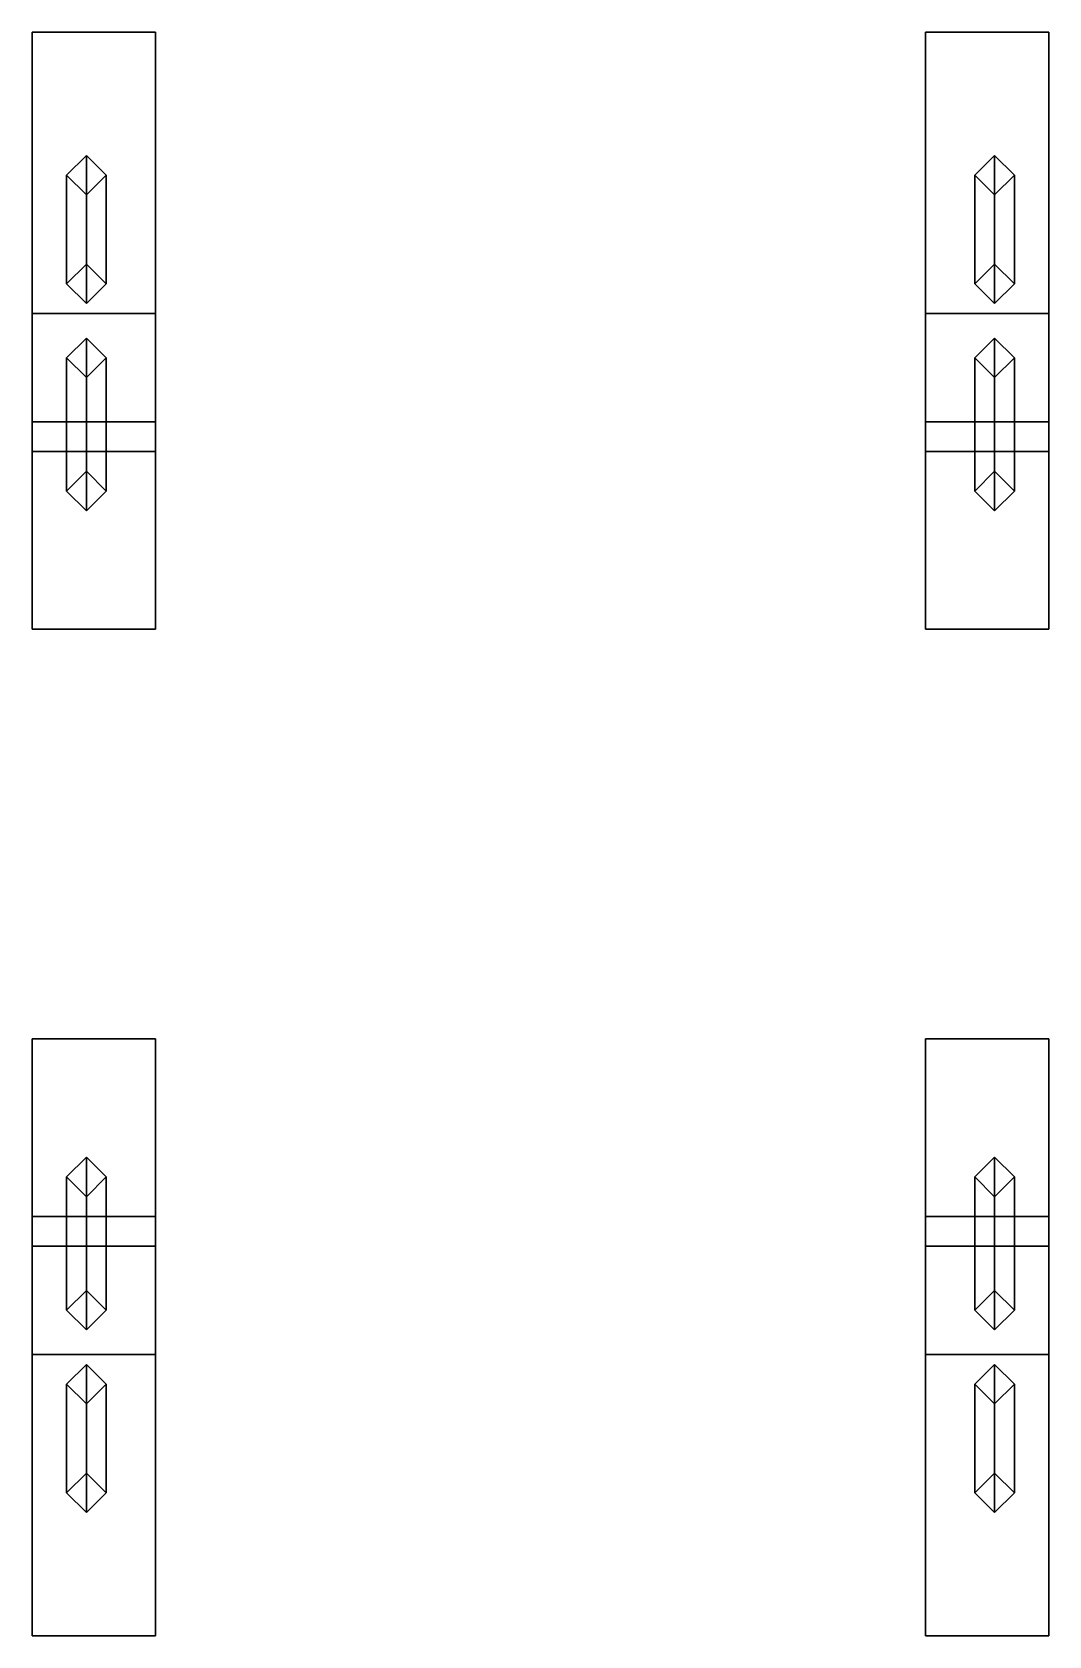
# Model space of a CAD drawing. Extents: x -1.03 to 1.03, y -1.73 to 1.52.
import ezdxf

# ---------------------------------------------------------------- set-up
doc = ezdxf.new("R2010")
doc.units = 0
doc.layers.add('SUSPENSION', color=5, linetype='CONTINUOUS')

msp = doc.modelspace()

# ---------------------------------------------------------------- linework, layer by layer
at = {"layer": 'SUSPENSION'}
for points in [[(-0.78, 1.52, 0.42), (-0.78, 1.52, 0.27), (-1.03, 1.52, 0.27), (-1.03, 1.52, 0.42)], [(-1.03, 1.52, 0.27), (-1.03, 0.95, 0.27), (-1.03, 0.95, 0.54), (-1.03, 1.52, 0.42)], [(-0.78, 1.52, 0.27), (-0.78, 0.95, 0.27), (-1.03, 0.95, 0.27), (-1.03, 1.52, 0.27)], [(-1.03, 1.52, 0.42), (-1.03, 0.95, 0.54), (-0.78, 0.95, 0.54), (-0.78, 1.52, 0.42)], [(-0.78, 0.95, 0.54), (-0.78, 0.95, 0.27), (-0.78, 1.52, 0.27), (-0.78, 1.52, 0.42)], [(0.78, 1.52, 0.27), (0.78, 0.95, 0.27), (0.78, 0.95, 0.54), (0.78, 1.52, 0.42)], [(0.78, 1.52, 0.42), (0.78, 0.95, 0.54), (1.03, 0.95, 0.54), (1.03, 1.52, 0.42)], [(1.03, 1.52, 0.42), (1.03, 1.52, 0.27), (0.78, 1.52, 0.27), (0.78, 1.52, 0.42)], [(1.03, 1.52, 0.27), (1.03, 0.95, 0.27), (0.78, 0.95, 0.27), (0.78, 1.52, 0.27)], [(1.03, 0.95, 0.54), (1.03, 0.95, 0.27), (1.03, 1.52, 0.27), (1.03, 1.52, 0.42)], [(-0.92, 1.05, 0.51), (-0.96, 1.01, 0.51), (-0.96, 1.23, 0.87), (-0.92, 1.27, 0.87)], [(-0.88, 1.01, 0.51), (-0.92, 1.05, 0.51), (-0.92, 1.27, 0.87), (-0.88, 1.23, 0.87)], [(0.92, 1.05, 0.51), (0.88, 1.01, 0.51), (0.88, 1.23, 0.87), (0.92, 1.27, 0.87)], [(0.96, 1.01, 0.51), (0.92, 1.05, 0.51), (0.92, 1.27, 0.87), (0.96, 1.23, 0.87)], [(-0.96, 1.01, 0.51), (-0.92, 0.97, 0.51), (-0.92, 1.19, 0.87), (-0.96, 1.23, 0.87)], [(-0.92, 0.97, 0.51), (-0.88, 1.01, 0.51), (-0.88, 1.23, 0.87), (-0.92, 1.19, 0.87)], [(0.88, 1.01, 0.51), (0.92, 0.97, 0.51), (0.92, 1.19, 0.87), (0.88, 1.23, 0.87)], [(0.92, 0.97, 0.51), (0.96, 1.01, 0.51), (0.96, 1.23, 0.87), (0.92, 1.19, 0.87)], [(-1.03, 0.95, 0.27), (-1.03, 0.73, 0.27), (-1.03, 0.67, 0.54), (-1.03, 0.95, 0.54)], [(-0.78, 0.95, 0.27), (-0.78, 0.73, 0.27), (-1.03, 0.73, 0.27), (-1.03, 0.95, 0.27)], [(-1.03, 0.95, 0.54), (-1.03, 0.67, 0.54), (-0.78, 0.67, 0.54), (-0.78, 0.95, 0.54)], [(-0.78, 0.67, 0.54), (-0.78, 0.73, 0.27), (-0.78, 0.95, 0.27), (-0.78, 0.95, 0.54)], [(0.78, 0.95, 0.27), (0.78, 0.73, 0.27), (0.78, 0.67, 0.54), (0.78, 0.95, 0.54)], [(1.03, 0.95, 0.27), (1.03, 0.73, 0.27), (0.78, 0.73, 0.27), (0.78, 0.95, 0.27)], [(0.78, 0.95, 0.54), (0.78, 0.67, 0.54), (1.03, 0.67, 0.54), (1.03, 0.95, 0.54)], [(1.03, 0.67, 0.54), (1.03, 0.73, 0.27), (1.03, 0.95, 0.27), (1.03, 0.95, 0.54)], [(-0.92, 0.9, 0.54), (-0.96, 0.86, 0.54), (-0.96, 0.59, 0.97), (-0.92, 0.63, 0.97)], [(-0.88, 0.86, 0.54), (-0.92, 0.9, 0.54), (-0.92, 0.63, 0.97), (-0.88, 0.59, 0.97)], [(0.92, 0.9, 0.54), (0.88, 0.86, 0.54), (0.88, 0.59, 0.97), (0.92, 0.63, 0.97)], [(0.96, 0.86, 0.54), (0.92, 0.9, 0.54), (0.92, 0.63, 0.97), (0.96, 0.59, 0.97)], [(-0.96, 0.86, 0.54), (-0.92, 0.82, 0.54), (-0.92, 0.55, 0.97), (-0.96, 0.59, 0.97)], [(-0.92, 0.82, 0.54), (-0.88, 0.86, 0.54), (-0.88, 0.59, 0.97), (-0.92, 0.55, 0.97)], [(0.88, 0.86, 0.54), (0.92, 0.82, 0.54), (0.92, 0.55, 0.97), (0.88, 0.59, 0.97)], [(0.92, 0.82, 0.54), (0.96, 0.86, 0.54), (0.96, 0.59, 0.97), (0.92, 0.55, 0.97)], [(-1.03, 0.73, 0.27), (-1.03, 0.31, 0.22), (-1.03, 0.31, 0.32), (-1.03, 0.67, 0.54)], [(-0.78, 0.73, 0.27), (-0.78, 0.31, 0.22), (-1.03, 0.31, 0.22), (-1.03, 0.73, 0.27)], [(-0.78, 0.31, 0.32), (-0.78, 0.31, 0.22), (-0.78, 0.73, 0.27), (-0.78, 0.67, 0.54)], [(0.78, 0.73, 0.27), (0.78, 0.31, 0.22), (0.78, 0.31, 0.32), (0.78, 0.67, 0.54)], [(1.03, 0.73, 0.27), (1.03, 0.31, 0.22), (0.78, 0.31, 0.22), (0.78, 0.73, 0.27)], [(1.03, 0.31, 0.32), (1.03, 0.31, 0.22), (1.03, 0.73, 0.27), (1.03, 0.67, 0.54)], [(-1.03, 0.67, 0.54), (-1.03, 0.31, 0.32), (-0.78, 0.31, 0.32), (-0.78, 0.67, 0.54)], [(0.78, 0.67, 0.54), (0.78, 0.31, 0.32), (1.03, 0.31, 0.32), (1.03, 0.67, 0.54)], [(-1.03, 0.31, 0.32), (-1.03, 0.31, 0.22), (-0.78, 0.31, 0.22), (-0.78, 0.31, 0.32)], [(0.78, 0.31, 0.32), (0.78, 0.31, 0.22), (1.03, 0.31, 0.22), (1.03, 0.31, 0.32)], [(-1.03, -0.52, 0.32), (-1.03, -0.52, 0.22), (-1.03, -0.94, 0.27), (-1.03, -0.88, 0.54)], [(-0.78, -0.88, 0.54), (-0.78, -0.52, 0.32), (-1.03, -0.52, 0.32), (-1.03, -0.88, 0.54)], [(-0.78, -0.52, 0.32), (-0.78, -0.52, 0.22), (-1.03, -0.52, 0.22), (-1.03, -0.52, 0.32)], [(-1.03, -0.94, 0.27), (-1.03, -0.52, 0.22), (-0.78, -0.52, 0.22), (-0.78, -0.94, 0.27)], [(-0.78, -0.94, 0.27), (-0.78, -0.52, 0.22), (-0.78, -0.52, 0.32), (-0.78, -0.88, 0.54)], [(1.03, -0.88, 0.54), (1.03, -0.52, 0.32), (0.78, -0.52, 0.32), (0.78, -0.88, 0.54)], [(0.78, -0.52, 0.32), (0.78, -0.52, 0.22), (0.78, -0.94, 0.27), (0.78, -0.88, 0.54)], [(0.78, -0.94, 0.27), (0.78, -0.52, 0.22), (1.03, -0.52, 0.22), (1.03, -0.94, 0.27)], [(1.03, -0.52, 0.32), (1.03, -0.52, 0.22), (0.78, -0.52, 0.22), (0.78, -0.52, 0.32)], [(1.03, -0.94, 0.27), (1.03, -0.52, 0.22), (1.03, -0.52, 0.32), (1.03, -0.88, 0.54)], [(-0.92, -1.03, 0.54), (-0.96, -1.07, 0.54), (-0.96, -0.8, 0.97), (-0.92, -0.76, 0.97)], [(-0.88, -1.07, 0.54), (-0.92, -1.03, 0.54), (-0.92, -0.76, 0.97), (-0.88, -0.8, 0.97)], [(0.92, -1.03, 0.54), (0.88, -1.07, 0.54), (0.88, -0.8, 0.97), (0.92, -0.76, 0.97)], [(0.96, -1.07, 0.54), (0.92, -1.03, 0.54), (0.92, -0.76, 0.97), (0.96, -0.8, 0.97)], [(-0.96, -1.07, 0.54), (-0.92, -1.11, 0.54), (-0.92, -0.84, 0.97), (-0.96, -0.8, 0.97)], [(-0.92, -1.11, 0.54), (-0.88, -1.07, 0.54), (-0.88, -0.8, 0.97), (-0.92, -0.84, 0.97)], [(0.88, -1.07, 0.54), (0.92, -1.11, 0.54), (0.92, -0.84, 0.97), (0.88, -0.8, 0.97)], [(0.92, -1.11, 0.54), (0.96, -1.07, 0.54), (0.96, -0.8, 0.97), (0.92, -0.84, 0.97)], [(-1.03, -0.88, 0.54), (-1.03, -0.94, 0.27), (-1.03, -1.16, 0.27), (-1.03, -1.16, 0.54)], [(-0.78, -1.16, 0.54), (-0.78, -0.88, 0.54), (-1.03, -0.88, 0.54), (-1.03, -1.16, 0.54)], [(-0.78, -1.16, 0.27), (-0.78, -0.94, 0.27), (-0.78, -0.88, 0.54), (-0.78, -1.16, 0.54)], [(0.78, -0.88, 0.54), (0.78, -0.94, 0.27), (0.78, -1.16, 0.27), (0.78, -1.16, 0.54)], [(1.03, -1.16, 0.54), (1.03, -0.88, 0.54), (0.78, -0.88, 0.54), (0.78, -1.16, 0.54)], [(1.03, -1.16, 0.27), (1.03, -0.94, 0.27), (1.03, -0.88, 0.54), (1.03, -1.16, 0.54)], [(-1.03, -1.16, 0.27), (-1.03, -0.94, 0.27), (-0.78, -0.94, 0.27), (-0.78, -1.16, 0.27)], [(0.78, -1.16, 0.27), (0.78, -0.94, 0.27), (1.03, -0.94, 0.27), (1.03, -1.16, 0.27)], [(-1.03, -1.16, 0.54), (-1.03, -1.16, 0.27), (-1.03, -1.73, 0.27), (-1.03, -1.73, 0.42)], [(-1.03, -1.73, 0.27), (-1.03, -1.16, 0.27), (-0.78, -1.16, 0.27), (-0.78, -1.73, 0.27)], [(-0.78, -1.73, 0.42), (-0.78, -1.16, 0.54), (-1.03, -1.16, 0.54), (-1.03, -1.73, 0.42)], [(-0.78, -1.73, 0.27), (-0.78, -1.16, 0.27), (-0.78, -1.16, 0.54), (-0.78, -1.73, 0.42)], [(0.78, -1.16, 0.54), (0.78, -1.16, 0.27), (0.78, -1.73, 0.27), (0.78, -1.73, 0.42)], [(0.78, -1.73, 0.27), (0.78, -1.16, 0.27), (1.03, -1.16, 0.27), (1.03, -1.73, 0.27)], [(1.03, -1.73, 0.42), (1.03, -1.16, 0.54), (0.78, -1.16, 0.54), (0.78, -1.73, 0.42)], [(1.03, -1.73, 0.27), (1.03, -1.16, 0.27), (1.03, -1.16, 0.54), (1.03, -1.73, 0.42)], [(-0.92, -1.18, 0.51), (-0.96, -1.22, 0.51), (-0.96, -1.44, 0.87), (-0.92, -1.4, 0.87)], [(-0.88, -1.22, 0.51), (-0.92, -1.18, 0.51), (-0.92, -1.4, 0.87), (-0.88, -1.44, 0.87)], [(0.92, -1.18, 0.51), (0.88, -1.22, 0.51), (0.88, -1.44, 0.87), (0.92, -1.4, 0.87)], [(0.96, -1.22, 0.51), (0.92, -1.18, 0.51), (0.92, -1.4, 0.87), (0.96, -1.44, 0.87)], [(-0.96, -1.22, 0.51), (-0.92, -1.26, 0.51), (-0.92, -1.48, 0.87), (-0.96, -1.44, 0.87)], [(-0.92, -1.26, 0.51), (-0.88, -1.22, 0.51), (-0.88, -1.44, 0.87), (-0.92, -1.48, 0.87)], [(0.88, -1.22, 0.51), (0.92, -1.26, 0.51), (0.92, -1.48, 0.87), (0.88, -1.44, 0.87)], [(0.92, -1.26, 0.51), (0.96, -1.22, 0.51), (0.96, -1.44, 0.87), (0.92, -1.48, 0.87)], [(-1.03, -1.73, 0.42), (-1.03, -1.73, 0.27), (-0.78, -1.73, 0.27), (-0.78, -1.73, 0.42)], [(0.78, -1.73, 0.42), (0.78, -1.73, 0.27), (1.03, -1.73, 0.27), (1.03, -1.73, 0.42)]]:
    msp.add_3dface(points, dxfattribs=at)

doc.saveas('drawing.dxf')
